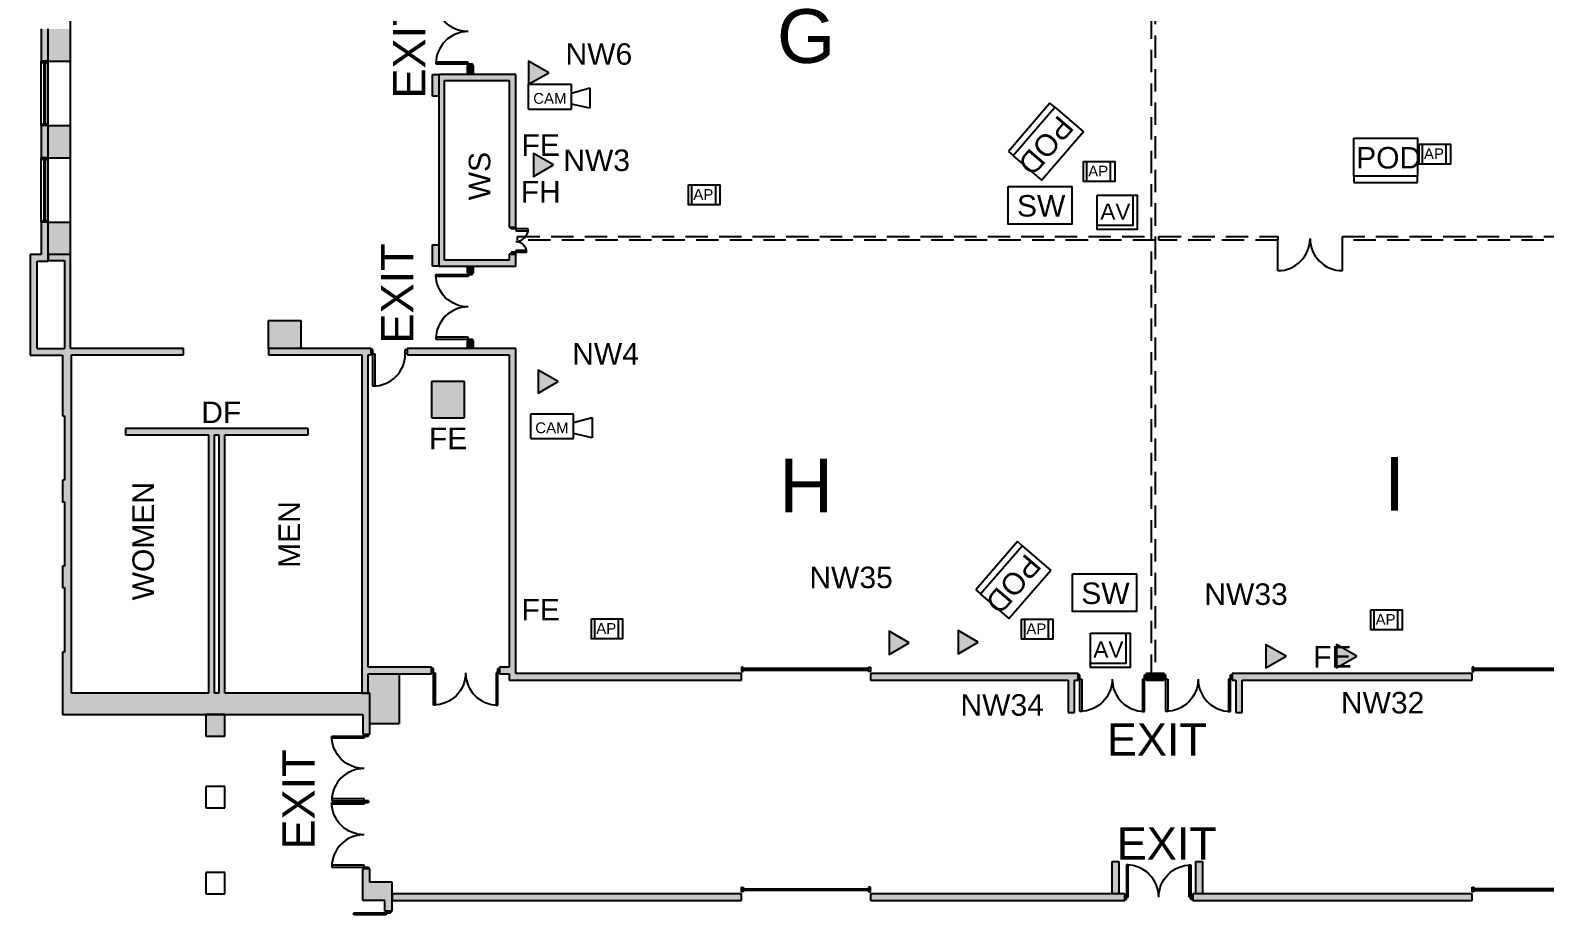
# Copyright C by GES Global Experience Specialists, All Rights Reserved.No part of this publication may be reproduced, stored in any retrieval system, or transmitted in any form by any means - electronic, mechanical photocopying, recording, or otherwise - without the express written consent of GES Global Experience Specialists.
# Model space of a CAD drawing. Header units: inches. Extents: x 619 to 4432, y -2787 to -96.
# Drawn here: x 619 to 2310, y -2763 to -1775 of the extents above; entities that cross this region are included whole.
import ezdxf
from ezdxf.enums import TextEntityAlignment as Align

# ---------------------------------------------------------------- set-up
doc = ezdxf.new("R2010")
doc.units = ezdxf.units.IN
doc.header["$LTSCALE"] = 100
doc.header["$MEASUREMENT"] = 0
doc.linetypes.add('HIDDEN', pattern=[0.375, 0.25, -0.125])
for name, color, linetype in [('ap_location', 50, 'CONTINUOUS'), ('av_hardware', 62, 'CONTINUOUS'), ('bldg_airwall', 52, 'HIDDEN'), ('bldg_airwall_text', 56, 'CONTINUOUS'), ('bldg_doors', 9, 'CONTINUOUS'), ('bldg_doors_service', 7, 'CONTINUOUS'), ('bldg_fire', 1, 'CONTINUOUS'), ('bldg_glass', 9, 'CONTINUOUS'), ('bldg_text90', 94, 'CONTINUOUS'), ('bldg_wallint', 9, 'CONTINUOUS'), ('bldg_wallintsol', 9, 'CONTINUOUS'), ('data_jack', 110, 'CONTINUOUS'), ('switch_location', 40, 'CONTINUOUS')]:
    doc.layers.add(name, color=color, linetype=linetype)
doc.styles.add('bldgtx30', font='arial.ttf', dxfattribs={"height": 30})
doc.styles.add('bldgtx36', font='arial.ttf', dxfattribs={"height": 36})
doc.styles.add('bldgtx48', font='arial.ttf', dxfattribs={"height": 48})
doc.styles.add('showtx24', font='arial.ttf', dxfattribs={"height": 24})

msp = doc.modelspace()

# ---------------------------------------------------------------- hatches: boundary and pattern name
at = {"layer": 'bldg_wallint'}
for points in [[(836.6, -2539.5), (815.6, -2539.5), (815.6, -2563.5), (836.6, -2563.5)], [(1023.5, -2726.5), (998.7, -2726.5), (998.7, -2711.7), (990.6, -2711.7), (990.6, -2747), (1015.3, -2747), (1015.3, -2759), (1023.5, -2759)]]:
    msp.add_hatch(color=256, dxfattribs=at).paths.add_polyline_path(points)
at = {"layer": 'bldg_wallintsol'}
h = msp.add_hatch(color=256, dxfattribs=at)
h.paths.add_polyline_path([(664.5, -1665.7), (639.6, -1665.7), (639.6, -1701.7), (664.5, -1701.7)])
h.paths.add_polyline_path([(664.5, -1773.7), (639.6, -1773.7), (639.6, -1809.7), (664.5, -1809.7)])
h.paths.add_polyline_path([(664.5, -1881.7), (639.6, -1881.7), (639.6, -1917.7), (664.5, -1917.7)])
h.paths.add_polyline_path([(664.5, -1989.7), (639.6, -1989.7), (639.6, -2025.7), (664.5, -2025.7)])
for points in [[(639.6, -1773.7), (631.5, -1773.7), (631.5, -1809.7), (639.6, -1809.7)], [(1075.5, -1824.7), (1068.5, -1824.7), (1068.5, -1848.7), (1075.5, -1848.7)], [(1161.5, -1824.7), (1075.5, -1824.7), (1075.5, -2038.7), (1161.5, -2038.7), (1161.5, -2025.1), (1154.2, -2025.1), (1154.2, -2032.1), (1082.1, -2032.1), (1082.1, -1831.4), (1154.2, -1831.4), (1154.2, -1995.1), (1161.5, -1995.1)], [(1114.5, -1814.7), (1107.2, -1814.7), (1107.2, -1824.7), (1114.5, -1824.7)], [(639.6, -1881.7), (631.5, -1881.7), (631.5, -1917.7), (639.6, -1917.7)], [(1075.5, -2014.7), (1068.5, -2014.7), (1068.5, -2038.7), (1075.5, -2038.7)], [(1114.5, -2038.7), (1107.2, -2038.7), (1107.2, -2046.1), (1114.5, -2046.1)], [(885.5, -2099.5), (885.5, -2130.5), (921.5, -2130.5), (921.5, -2099.5)], [(1000.1, -2130.5), (996.8, -2130.5), (885.5, -2130.5), (885.5, -2137.8), (989.6, -2137.8), (989.6, -2486.7), (989.6, -2515.6), (996.8, -2515.6), (996.8, -2494), (1067.5, -2494), (1067.5, -2486.7), (996.8, -2486.7), (996.8, -2137.8), (1000.1, -2137.8)], [(1161.5, -2130.5), (1040.1, -2130.5), (1040.1, -2137.8), (1154.2, -2137.8), (1154.2, -2215.9), (1154.2, -2486.7), (1143.5, -2486.7), (1143.5, -2494), (1154.2, -2494), (1154.2, -2501), (1413.5, -2501), (1413.5, -2493.7), (1161.5, -2493.7), (1161.5, -2486.7), (1161.5, -2223.1)], [(1114.5, -2122.1), (1107.2, -2122.1), (1107.2, -2130.5), (1114.5, -2130.5)], [(1104, -2167), (1068, -2167), (1068, -2208), (1104, -2208)], [(1031.4, -2494), (996.8, -2494), (996.8, -2515.6), (998.7, -2515.6), (998.7, -2549.3), (1031.4, -2549.3)], [(1789.5, -2493.7), (1781.8, -2493.7), (1557.5, -2493.7), (1557.5, -2501), (1778.2, -2501), (1778.2, -2537), (1785.5, -2537), (1785.5, -2501), (1789.5, -2501)], [(1885.5, -2493.7), (1865.5, -2493.7), (1865.5, -2501), (1885.5, -2501)], [(2229.5, -2493.7), (1969.1, -2493.7), (1961.5, -2493.7), (1961.5, -2501), (1965.5, -2501), (1965.5, -2537), (1972.7, -2537), (1972.7, -2501), (2229.5, -2501)], [(1834.8, -2703.7), (1827.6, -2703.7), (1827.6, -2739.7), (1834.8, -2739.7)], [(1928.3, -2703.7), (1921, -2703.7), (1921, -2739.7), (1928.3, -2739.7)], [(1413.5, -2739.7), (1023.5, -2739.7), (1023.5, -2747), (1413.5, -2747)], [(1841.5, -2739.7), (1557.5, -2739.7), (1557.5, -2747), (1841.5, -2747)], [(2229.5, -2739.7), (1917.5, -2739.7), (1917.5, -2747), (2229.5, -2747)]]:
    msp.add_hatch(color=256, dxfattribs=at).paths.add_polyline_path(points)
h = msp.add_hatch(color=256, dxfattribs=at)
h.paths.add_polyline_path([(998.7, -2515.6), (836.6, -2515.6), (836.6, -2227), (929.6, -2227), (929.6, -2219.8), (836.6, -2219.8), (818.6, -2219.8), (725.6, -2219.8), (725.6, -2227), (818.6, -2227), (818.6, -2515.6), (665.6, -2515.6), (665.6, -2137.8), (790.5, -2137.8), (790.5, -2130.5), (664.5, -2130.5), (664.5, -2025.7), (639.6, -2025.7), (639.6, -2032.4), (657.8, -2032.4), (657.8, -2130.5), (627, -2130.5), (627, -2033.2), (639.6, -2033.2), (639.6, -1989.7), (631.5, -1989.7), (631.5, -2025.7), (619.5, -2025.7), (619.5, -2138), (655.5, -2138), (655.5, -2205.7), (657.5, -2205.7), (657.5, -2277.7), (655.5, -2277.7), (655.5, -2301.7), (657.5, -2301.7), (657.5, -2373.7), (655.5, -2373.7), (655.5, -2397.7), (657.5, -2397.7), (657.5, -2469.7), (655.5, -2469.7), (655.5, -2539.5), (990.6, -2539.5), (990.6, -2561.7), (998.7, -2561.7)])
h.paths.add_polyline_path([(830, -2515.6), (825.2, -2515.6), (825.2, -2227), (830, -2227)], flags=17)
at = {"layer": 'data_jack'}
h = msp.add_hatch(color=256, dxfattribs=at)
h.dxf.hatch_style = 1
h.paths.add_polyline_path([(1198.3, -1822.7), (1175.9, -1809.7), (1175.9, -1835.6)])
h = msp.add_hatch(color=256, dxfattribs=at)
h.dxf.hatch_style = 1
h.paths.add_polyline_path([(1203.8, -1925.6), (1181.4, -1912.7), (1181.4, -1938.5)])
h = msp.add_hatch(color=256, dxfattribs=at)
h.dxf.hatch_style = 1
h.paths.add_polyline_path([(1208.8, -2167.6), (1186.4, -2154.7), (1186.4, -2180.5)])
h = msp.add_hatch(color=256, dxfattribs=at)
h.dxf.hatch_style = 1
h.paths.add_polyline_path([(1600.8, -2459.4), (1578.4, -2446.5), (1578.4, -2472.3)])
h = msp.add_hatch(color=256, dxfattribs=at)
h.dxf.hatch_style = 1
h.paths.add_polyline_path([(1677.9, -2458.5), (1655.5, -2445.6), (1655.5, -2471.5)])
h = msp.add_hatch(color=256, dxfattribs=at)
h.dxf.hatch_style = 1
h.paths.add_polyline_path([(1999.2, -2461.5), (1999.2, -2487.4), (2021.6, -2474.4)])
h = msp.add_hatch(color=256, dxfattribs=at)
h.dxf.hatch_style = 1
h.paths.add_polyline_path([(2078.1, -2461.3), (2078.1, -2487.2), (2100.5, -2474.2)])

# ---------------------------------------------------------------- linework, layer by layer
at = {"layer": 'ap_location'}
for p, q in [((2173.7, -1902.3), (2173.7, -1924.7)), ((2200.2, -1902.3), (2200.2, -1924.7)), ((1798.8, -1921.7), (1798.8, -1944)), ((1825.3, -1921.7), (1825.3, -1944)), ((1357.9, -1947.8), (1357.9, -1970.1)), ((1384.4, -1947.8), (1384.4, -1970.1)), ((1249.5, -2432.4), (1249.5, -2454.8)), ((1276, -2432.4), (1276, -2454.8)), ((1729.7, -2432.9), (1729.7, -2455.2)), ((1756.2, -2432.9), (1756.2, -2455.2)), ((2119.7, -2422.4), (2119.7, -2444.7)), ((2146.2, -2422.4), (2146.2, -2444.7))]:
    msp.add_line(p, q, dxfattribs=at)
for points in [[(2170.4, -1902.3), (2205.2, -1902.3), (2205.2, -1924.7), (2170.4, -1924.7)], [(1795.5, -1921.7), (1830.3, -1921.7), (1830.3, -1944), (1795.5, -1944)], [(1354.6, -1947.8), (1389.4, -1947.8), (1389.4, -1970.1), (1354.6, -1970.1)], [(1246.2, -2432.4), (1280.9, -2432.4), (1280.9, -2454.8), (1246.2, -2454.8)], [(1726.4, -2432.9), (1761.2, -2432.9), (1761.2, -2455.2), (1726.4, -2455.2)], [(2116.4, -2422.4), (2151.2, -2422.4), (2151.2, -2444.7), (2116.4, -2444.7)]]:
    msp.add_lwpolyline(points, close=True, dxfattribs=at)
at = {"layer": 'av_hardware'}
for p, q in [((1175.9, -1835.6), (1223.7, -1835.6)), ((1223.7, -1863.3), (1223.7, -1835.6)), ((1223.7, -1845.3), (1244.4, -1839.6)), ((1244.4, -1839.6), (1244.4, -1862.4)), ((1244.4, -1862.4), (1223.7, -1857.7)), ((1758, -1856.5), (1711.6, -1910.5)), ((1763.4, -1861.2), (1758, -1856.5)), ((1175.9, -1863.3), (1223.7, -1863.3)), ((1711.6, -1910.5), (1717, -1915.1)), ((2097.2, -1938.1), (2097.2, -1945.2)), ((2168.4, -1945.2), (2168.4, -1938.1)), ((2097.2, -1945.2), (2168.4, -1945.2)), ((1178.2, -2203.5), (1226, -2203.5)), ((1226, -2231.3), (1226, -2203.5)), ((1226, -2213.2), (1246.8, -2207.6)), ((1246.8, -2207.6), (1246.8, -2230.4)), ((1178.2, -2231.3), (1226, -2231.3)), ((1246.8, -2230.4), (1226, -2225.6)), ((1721.6, -2346.2), (1675.2, -2400.1)), ((1727, -2350.9), (1721.6, -2346.2)), ((1675.2, -2400.1), (1680.6, -2404.8))]:
    msp.add_line(p, q, dxfattribs=at)
for points in [[(1175.9, -1863.3), (1175.9, -1835.6)], [(1178.2, -2231.3), (1178.2, -2203.5)]]:
    msp.add_lwpolyline(points, dxfattribs=at)
for points in [[(1795.3, -1888.7), (1749, -1942.6), (1717, -1915.1), (1763.4, -1861.2)], [(2097.2, -1895.9), (2168.4, -1895.9), (2168.4, -1938.1), (2097.2, -1938.1)], [(1810.9, -1959.5), (1855.4, -1959.5), (1855.4, -1997.8), (1810.9, -1997.8)], [(1810.9, -1959.5), (1850.4, -1959.5), (1850.4, -1993.1), (1810.9, -1993.1)], [(1758.9, -2378.4), (1712.6, -2432.3), (1680.6, -2404.8), (1727, -2350.9)], [(1803.2, -2448.7), (1847.6, -2448.7), (1847.6, -2487), (1803.2, -2487)], [(1803.2, -2448.7), (1842.6, -2448.7), (1842.6, -2482.3), (1803.2, -2482.3)]]:
    msp.add_lwpolyline(points, close=True, dxfattribs=at)
at = {"layer": 'bldg_airwall', "linetype": 'Continuous'}
for p, q in [((2012.5, -2043.7), (2012.5, -2007.7)), ((2084.5, -2043.7), (2084.5, -2007.7))]:
    msp.add_line(p, q, dxfattribs=at)
at = {"layer": 'bldg_airwall'}
for points in [[(1871.5, -1631), (1875.5, -1631), (1875.5, -2497.2), (1871.5, -2497.2)], [(1163.5, -2005.7), (1875.5, -2005.7), (1875.5, -2009.7), (1163.5, -2009.7)], [(1879.5, -2005.7), (2012.5, -2005.7), (2012.5, -2009.7), (1879.5, -2009.7)], [(2084.5, -2005.7), (2384.5, -2005.7), (2384.5, -2009.7), (2084.5, -2009.7)]]:
    msp.add_lwpolyline(points, close=True, dxfattribs=at)
at = {"layer": 'bldg_airwall', "linetype": 'Continuous'}
for centre, start, end in [((2012.5, -2007.7), 270, 0), ((2084.5, -2007.7), 180, 270)]:
    msp.add_arc(centre, 36, start, end, dxfattribs=at)
at = {"layer": 'bldg_doors'}
for p, q in [((1108.3, -1810.7), (1072.3, -1810.7)), ((1072.3, -1810.7), (1072.3, -1812.7)), ((1072.3, -1812.7), (1108.3, -1812.7)), ((1108.3, -1812.7), (1108.3, -1810.7)), ((1108.3, -1814.7), (1108.3, -1812.7)), ((1108.3, -1812.7), (1113.3, -1812.7)), ((1113.3, -1814.7), (1108.3, -1814.7)), ((1113.3, -1812.7), (1113.3, -1814.7)), ((1156.5, -1997.1), (1156.5, -1995.1)), ((1156.5, -1995.1), (1161.5, -1995.1)), ((1161.5, -1995.1), (1161.5, -1997.1)), ((1161.5, -1997.1), (1156.5, -1997.1)), ((1161.5, -1997.1), (1161.5, -1999.1)), ((1175.5, -1997.1), (1161.5, -1997.1)), ((1161.5, -1999.1), (1175.5, -1999.1)), ((1175.5, -1999.1), (1175.5, -1997.1)), ((1156.5, -2023.1), (1156.5, -2025.1)), ((1161.5, -2023.1), (1156.5, -2023.1)), ((1156.5, -2025.1), (1161.5, -2025.1)), ((1173.5, -2021.1), (1161.5, -2021.1)), ((1161.5, -2021.1), (1161.5, -2023.1)), ((1161.5, -2025.1), (1161.5, -2023.1)), ((1161.5, -2023.1), (1173.5, -2023.1)), ((1173.5, -2023.1), (1173.5, -2021.1)), ((1072.3, -2050.1), (1072.3, -2048.1)), ((1072.3, -2048.1), (1108.3, -2048.1)), ((1108.3, -2050.1), (1072.3, -2050.1)), ((1113.3, -2046.1), (1108.3, -2046.1)), ((1108.3, -2046.1), (1108.3, -2048.1)), ((1108.3, -2048.1), (1113.3, -2048.1)), ((1108.3, -2048.1), (1108.3, -2050.1)), ((1113.3, -2048.1), (1113.3, -2046.1)), ((1108.3, -2118.1), (1072.3, -2118.1)), ((1072.3, -2118.1), (1072.3, -2120.1)), ((1072.3, -2120.1), (1108.3, -2120.1)), ((1108.3, -2120.1), (1108.3, -2118.1)), ((1108.3, -2122.1), (1108.3, -2120.1)), ((1108.3, -2120.1), (1113.3, -2120.1)), ((1113.3, -2122.1), (1108.3, -2122.1)), ((1113.3, -2120.1), (1113.3, -2122.1)), ((1002.1, -2131.6), (1000.1, -2131.6)), ((1000.1, -2131.6), (1000.1, -2136.6)), ((1000.1, -2136.6), (1002.1, -2136.6)), ((1002.1, -2136.6), (1002.1, -2131.6)), ((1002.1, -2136.6), (1004.1, -2136.6)), ((1002.1, -2172.6), (1002.1, -2136.6)), ((1004.1, -2136.6), (1004.1, -2172.6)), ((1038.1, -2131.6), (1040.1, -2131.6)), ((1038.1, -2136.6), (1038.1, -2131.6)), ((1040.1, -2136.6), (1038.1, -2136.6)), ((1040.1, -2131.6), (1040.1, -2136.6)), ((1004.1, -2172.6), (1002.1, -2172.6)), ((1069.5, -2487.9), (1067.5, -2487.9)), ((1067.5, -2487.9), (1067.5, -2492.9)), ((1067.5, -2492.9), (1069.5, -2492.9)), ((1069.5, -2492.9), (1069.5, -2487.9)), ((1069.5, -2492.9), (1071.5, -2492.9)), ((1069.5, -2528.9), (1069.5, -2492.9)), ((1071.5, -2492.9), (1071.5, -2528.9)), ((1141.5, -2492.9), (1139.5, -2492.9)), ((1139.5, -2492.9), (1139.5, -2528.9)), ((1141.5, -2487.9), (1143.5, -2487.9)), ((1141.5, -2492.9), (1141.5, -2487.9)), ((1141.5, -2528.9), (1141.5, -2492.9)), ((1143.5, -2492.9), (1141.5, -2492.9)), ((1143.5, -2487.9), (1143.5, -2492.9)), ((1791.5, -2494.9), (1789.5, -2494.9)), ((1789.5, -2494.9), (1789.5, -2499.9)), ((1789.5, -2499.9), (1791.5, -2499.9)), ((1791.5, -2499.9), (1791.5, -2494.9)), ((1791.5, -2499.9), (1793.5, -2499.9)), ((1791.5, -2535.9), (1791.5, -2499.9)), ((1793.5, -2499.9), (1793.5, -2535.9)), ((1863.5, -2499.9), (1861.5, -2499.9)), ((1861.5, -2499.9), (1861.5, -2535.9)), ((1863.5, -2494.9), (1865.5, -2494.9)), ((1863.5, -2499.9), (1863.5, -2494.9)), ((1863.5, -2535.9), (1863.5, -2499.9)), ((1865.5, -2499.9), (1863.5, -2499.9)), ((1865.5, -2494.9), (1865.5, -2499.9)), ((1887.5, -2494.9), (1885.5, -2494.9)), ((1885.5, -2494.9), (1885.5, -2499.9)), ((1885.5, -2499.9), (1887.5, -2499.9)), ((1887.5, -2499.9), (1887.5, -2494.9)), ((1887.5, -2499.9), (1889.5, -2499.9)), ((1887.5, -2535.9), (1887.5, -2499.9)), ((1889.5, -2499.9), (1889.5, -2535.9)), ((1959.5, -2499.9), (1957.5, -2499.9)), ((1957.5, -2499.9), (1957.5, -2535.9)), ((1959.5, -2494.9), (1961.5, -2494.9)), ((1959.5, -2499.9), (1959.5, -2494.9)), ((1959.5, -2535.9), (1959.5, -2499.9)), ((1961.5, -2499.9), (1959.5, -2499.9)), ((1961.5, -2494.9), (1961.5, -2499.9)), ((1071.5, -2528.9), (1069.5, -2528.9)), ((1139.5, -2528.9), (1141.5, -2528.9)), ((1793.5, -2535.9), (1791.5, -2535.9)), ((1861.5, -2535.9), (1863.5, -2535.9)), ((1889.5, -2535.9), (1887.5, -2535.9)), ((1957.5, -2535.9), (1959.5, -2535.9)), ((956.1, -2565.7), (956.1, -2563.7)), ((956.1, -2563.7), (992.1, -2563.7)), ((992.1, -2565.7), (956.1, -2565.7)), ((997.1, -2561.7), (992.1, -2561.7)), ((992.1, -2561.7), (992.1, -2563.7)), ((997.1, -2561.7), (992.1, -2561.7)), ((992.1, -2561.7), (992.1, -2563.7)), ((992.1, -2563.7), (997.1, -2563.7)), ((992.1, -2563.7), (992.1, -2565.7)), ((992.1, -2563.7), (997.1, -2563.7)), ((997.1, -2563.7), (997.1, -2561.7)), ((997.1, -2563.7), (997.1, -2561.7)), ((992.1, -2633.7), (956.1, -2633.7)), ((956.1, -2633.7), (956.1, -2635.7)), ((956.1, -2635.7), (992.1, -2635.7)), ((956.1, -2639.7), (956.1, -2637.7)), ((956.1, -2637.7), (992.1, -2637.7)), ((992.1, -2635.7), (992.1, -2633.7)), ((992.1, -2637.7), (992.1, -2635.7)), ((992.1, -2635.7), (997.1, -2635.7)), ((997.1, -2635.7), (992.1, -2635.7)), ((992.1, -2635.7), (992.1, -2637.7)), ((997.1, -2637.7), (992.1, -2637.7)), ((992.1, -2637.7), (992.1, -2639.7)), ((992.1, -2637.7), (997.1, -2637.7)), ((997.1, -2635.7), (997.1, -2637.7)), ((997.1, -2637.7), (997.1, -2635.7)), ((992.1, -2639.7), (956.1, -2639.7)), ((992.1, -2707.7), (956.1, -2707.7)), ((956.1, -2707.7), (956.1, -2709.7)), ((956.1, -2709.7), (992.1, -2709.7)), ((992.1, -2709.7), (992.1, -2707.7)), ((992.1, -2711.7), (992.1, -2709.7)), ((992.1, -2711.7), (992.1, -2709.7)), ((992.1, -2709.7), (997.1, -2709.7)), ((997.1, -2711.7), (992.1, -2711.7)), ((997.1, -2711.7), (992.1, -2711.7)), ((997.1, -2709.7), (997.1, -2711.7)), ((997.1, -2709.7), (997.1, -2711.7)), ((1845.5, -2707.4), (1843.5, -2707.4)), ((1843.5, -2707.4), (1843.5, -2743.4)), ((1845.5, -2743.4), (1845.5, -2707.4)), ((1913.5, -2743.4), (1913.5, -2707.4)), ((1913.5, -2707.4), (1915.5, -2707.4)), ((1915.5, -2707.4), (1915.5, -2743.4)), ((1843.5, -2740.9), (1841.5, -2740.9)), ((1841.5, -2740.9), (1841.5, -2745.9)), ((1841.5, -2745.9), (1843.5, -2745.9)), ((1843.5, -2745.9), (1843.5, -2740.9)), ((1843.5, -2743.4), (1845.5, -2743.4)), ((1915.5, -2743.4), (1913.5, -2743.4)), ((1915.5, -2740.9), (1917.5, -2740.9)), ((1915.5, -2745.9), (1915.5, -2740.9)), ((1917.5, -2745.9), (1915.5, -2745.9)), ((1917.5, -2740.9), (1917.5, -2745.9)), ((980.9, -2763), (980.9, -2761)), ((980.9, -2761), (1016.9, -2761)), ((1016.9, -2763), (980.9, -2763)), ((1021.9, -2759), (1016.9, -2759)), ((1016.9, -2759), (1016.9, -2761)), ((1016.9, -2761), (1021.9, -2761)), ((1016.9, -2761), (1016.9, -2763)), ((1021.9, -2761), (1021.9, -2759))]:
    msp.add_line(p, q, dxfattribs=at)
at = {"layer": 'bldg_doors', "extrusion": (0, 0, -1)}
for centre, radius, start, end in [((-1108.3, -1740.7), 36, 270, 0), ((-1161.5, -2023.1), 12, 90, 180), ((-1108.3, -2048.1), 36, 270, 0), ((-1069.5, -2492.9), 36, 180, 270), ((-1791.5, -2499.9), 36, 180, 270), ((-1887.5, -2499.9), 36, 180, 270), ((-992.1, -2563.7), 36, 270, 0), ((-992.1, -2637.7), 36, 270, 0), ((-1915.5, -2743.4), 36, 0, 90)]:
    msp.add_arc(centre, radius, start, end, dxfattribs=at)
at = {"layer": 'bldg_doors'}
for centre, radius, start, end in [((1108.3, -1812.7), 36, 90, 180), ((1161.5, -1997.1), 14, 270, 0), ((1108.3, -2120.1), 36, 90, 180), ((1002.1, -2136.6), 36, 270, 0), ((1141.5, -2492.9), 36, 180, 270), ((1863.5, -2499.9), 36, 180, 270), ((1959.5, -2499.9), 36, 180, 270), ((992.1, -2635.7), 36, 90, 180), ((992.1, -2709.7), 36, 90, 180), ((1843.5, -2743.4), 36, 0, 90)]:
    msp.add_arc(centre, radius, start, end, dxfattribs=at)
at = {"layer": 'bldg_doors_service'}
for p, q in [((1415.5, -2486.4), (1413.5, -2486.4)), ((1413.5, -2486.4), (1413.5, -2491.4)), ((1413.5, -2491.4), (1415.5, -2491.4)), ((1415.5, -2491.4), (1415.5, -2486.4)), ((1555.5, -2487.9), (1415.5, -2487.9)), ((1415.5, -2487.9), (1415.5, -2489.9)), ((1415.5, -2489.9), (1555.5, -2489.9)), ((1555.5, -2486.4), (1557.5, -2486.4)), ((1555.5, -2491.4), (1555.5, -2486.4)), ((1555.5, -2489.9), (1555.5, -2487.9)), ((1557.5, -2491.4), (1555.5, -2491.4)), ((1557.5, -2486.4), (1557.5, -2491.4)), ((2231.5, -2486.4), (2229.5, -2486.4)), ((2229.5, -2486.4), (2229.5, -2491.4)), ((2229.5, -2491.4), (2231.5, -2491.4)), ((2231.5, -2491.4), (2231.5, -2486.4)), ((2371.5, -2487.9), (2231.5, -2487.9)), ((2231.5, -2487.9), (2231.5, -2489.9)), ((2231.5, -2489.9), (2371.5, -2489.9)), ((1413.5, -2737.4), (1413.5, -2732.4)), ((1413.5, -2732.4), (1415.5, -2732.4)), ((1415.5, -2737.4), (1413.5, -2737.4)), ((1415.5, -2732.4), (1415.5, -2737.4)), ((1415.5, -2735.9), (1415.5, -2733.9)), ((1415.5, -2733.9), (1555.5, -2733.9)), ((1555.5, -2735.9), (1415.5, -2735.9)), ((1557.5, -2732.4), (1555.5, -2732.4)), ((1555.5, -2732.4), (1555.5, -2737.4)), ((1555.5, -2733.9), (1555.5, -2735.9)), ((1555.5, -2737.4), (1557.5, -2737.4)), ((1557.5, -2737.4), (1557.5, -2732.4)), ((2229.5, -2737.4), (2229.5, -2732.4)), ((2229.5, -2732.4), (2231.5, -2732.4)), ((2231.5, -2737.4), (2229.5, -2737.4)), ((2231.5, -2732.4), (2231.5, -2737.4)), ((2231.5, -2733.9), (2231.5, -2735.9)), ((2371.5, -2733.9), (2231.5, -2733.9)), ((2231.5, -2735.9), (2371.5, -2735.9))]:
    msp.add_line(p, q, dxfattribs=at)
at = {"layer": 'bldg_glass'}
for p, q in [((631.5, -1881.7), (631.5, -1809.7)), ((637.9, -1809.7), (633.2, -1809.7)), ((633.2, -1809.7), (633.2, -1811.7)), ((633.2, -1811.7), (637.9, -1811.7)), ((636.5, -1811.7), (634.5, -1811.7)), ((634.5, -1811.7), (634.5, -1879.8)), ((634.5, -1813.7), (636.5, -1813.7)), ((635.5, -1877.8), (635.5, -1813.7)), ((636.5, -1879.8), (636.5, -1811.7)), ((637.9, -1811.7), (637.9, -1809.7)), ((639.6, -1881.7), (639.6, -1809.7)), ((633.2, -1881.7), (633.2, -1879.8)), ((633.2, -1879.8), (637.9, -1879.8)), ((637.9, -1881.7), (633.2, -1881.7)), ((634.5, -1877.8), (636.5, -1877.8)), ((634.5, -1879.8), (636.5, -1879.8)), ((637.9, -1879.8), (637.9, -1881.7)), ((631.5, -1989.7), (631.5, -1917.7)), ((637.9, -1917.7), (633.2, -1917.7)), ((633.2, -1917.7), (633.2, -1919.7)), ((633.2, -1919.7), (637.9, -1919.7)), ((636.5, -1919.7), (634.5, -1919.7)), ((634.5, -1919.7), (634.5, -1987.8)), ((634.5, -1921.7), (636.5, -1921.7)), ((635.5, -1985.8), (635.5, -1921.7)), ((636.5, -1987.8), (636.5, -1919.7)), ((637.9, -1919.7), (637.9, -1917.7)), ((639.6, -1989.7), (639.6, -1917.7)), ((633.2, -1989.7), (633.2, -1987.8)), ((633.2, -1987.8), (637.9, -1987.8)), ((637.9, -1989.7), (633.2, -1989.7)), ((634.5, -1985.8), (636.5, -1985.8)), ((634.5, -1987.8), (636.5, -1987.8)), ((637.9, -1987.8), (637.9, -1989.7))]:
    msp.add_line(p, q, dxfattribs=at)
at = {"layer": 'bldg_wallint'}
for p, q in [((664.5, -2025.7), (664.5, -1557.7)), ((631.5, -1773.7), (631.5, -1809.7)), ((639.6, -1809.7), (639.6, -1773.7)), ((631.5, -1809.7), (639.6, -1809.7)), ((639.6, -1809.7), (664.5, -1809.7)), ((1068.5, -1848.7), (1068.5, -1824.7)), ((1068.5, -1824.7), (1075.5, -1824.7)), ((1161.5, -1824.7), (1075.5, -1824.7)), ((1075.5, -1824.7), (1075.5, -2038.7)), ((1107.2, -1814.7), (1107.2, -1824.7)), ((1114.5, -1814.7), (1107.2, -1814.7)), ((1114.5, -1824.7), (1114.5, -1814.7)), ((1161.5, -1995.1), (1161.5, -1824.7)), ((1082.1, -1831.4), (1154.2, -1831.4)), ((1082.1, -2032.1), (1082.1, -1831.4)), ((1154.2, -1831.4), (1154.2, -1995.1)), ((1075.5, -1848.7), (1068.5, -1848.7)), ((631.5, -1881.7), (631.5, -1917.7)), ((639.6, -1881.7), (631.5, -1881.7)), ((639.6, -1917.7), (639.6, -1881.7)), ((639.6, -1881.7), (664.5, -1881.7)), ((631.5, -1917.7), (639.6, -1917.7)), ((639.6, -1917.7), (664.5, -1917.7)), ((631.5, -1989.7), (631.5, -2025.7)), ((639.6, -1989.7), (631.5, -1989.7)), ((639.6, -2033.2), (639.6, -1989.7)), ((639.6, -1989.7), (664.5, -1989.7)), ((1154.2, -1995.1), (1161.5, -1995.1)), ((619.5, -2025.7), (619.5, -2138)), ((631.5, -2025.7), (619.5, -2025.7)), ((664.5, -2025.7), (639.6, -2025.7)), ((639.6, -2025.7), (639.6, -2032.4)), ((664.5, -2130.5), (664.5, -2025.7)), ((1068.5, -2038.7), (1068.5, -2014.7)), ((1068.5, -2014.7), (1075.5, -2014.7)), ((1154.2, -2025.1), (1154.2, -2032.1)), ((1161.5, -2025.1), (1154.2, -2025.1)), ((1161.5, -2038.7), (1161.5, -2025.1)), ((627, -2130.5), (627, -2033.2)), ((627, -2033.2), (639.6, -2033.2)), ((639.6, -2032.4), (657.8, -2032.4)), ((657.8, -2032.4), (657.8, -2130.5)), ((1075.5, -2038.7), (1068.5, -2038.7)), ((1075.5, -2038.7), (1161.5, -2038.7)), ((1154.2, -2032.1), (1082.1, -2032.1)), ((1107.2, -2038.7), (1107.2, -2046.1)), ((1114.5, -2046.1), (1114.5, -2038.7)), ((1107.2, -2046.1), (1114.5, -2046.1)), ((885.5, -2130.5), (885.5, -2099.5)), ((885.5, -2099.5), (921.5, -2099.5)), ((921.5, -2099.5), (921.5, -2130.5)), ((627, -2130.5), (657.8, -2130.5)), ((790.5, -2130.5), (664.5, -2130.5)), ((790.5, -2137.8), (790.5, -2130.5)), ((996.8, -2130.5), (885.5, -2130.5)), ((885.5, -2130.5), (885.5, -2137.8)), ((1000.1, -2130.5), (996.8, -2130.5)), ((1000.1, -2137.8), (1000.1, -2130.5)), ((1000.1, -2130.5), (1000.1, -2137.8)), ((1161.5, -2130.5), (1040.1, -2130.5)), ((1040.1, -2130.5), (1040.1, -2137.8)), ((1107.2, -2122.1), (1107.2, -2130.5)), ((1114.5, -2122.1), (1107.2, -2122.1)), ((1114.5, -2130.5), (1114.5, -2122.1)), ((1161.5, -2223.1), (1161.5, -2130.5)), ((619.5, -2138), (655.5, -2138)), ((655.5, -2138), (655.5, -2205.7)), ((665.6, -2515.6), (665.6, -2137.8)), ((665.6, -2137.8), (790.5, -2137.8)), ((885.5, -2137.8), (989.6, -2137.8)), ((989.6, -2137.8), (989.6, -2486.7)), ((996.8, -2486.7), (996.8, -2137.8)), ((996.8, -2137.8), (1000.1, -2137.8)), ((1040.1, -2137.8), (1154.2, -2137.8)), ((1154.2, -2137.8), (1154.2, -2486.7)), ((1154.2, -2137.8), (1154.2, -2215.9)), ((1068, -2208), (1068, -2167)), ((1068, -2167), (1104, -2167)), ((1104, -2167), (1104, -2208)), ((655.5, -2205.7), (657.5, -2205.7)), ((657.5, -2205.7), (657.5, -2277.7)), ((1068, -2208), (1104, -2208)), ((818.6, -2219.8), (725.6, -2219.8)), ((725.6, -2219.8), (725.6, -2227)), ((725.6, -2227), (818.6, -2227)), ((836.6, -2219.8), (818.6, -2219.8)), ((818.6, -2227), (818.6, -2515.6)), ((825.2, -2515.6), (825.2, -2227)), ((825.2, -2227), (830, -2227)), ((830, -2227), (830, -2515.6)), ((929.6, -2219.8), (836.6, -2219.8)), ((836.6, -2515.6), (836.6, -2227)), ((836.6, -2227), (929.6, -2227)), ((929.6, -2227), (929.6, -2219.8)), ((1161.5, -2486.7), (1161.5, -2223.1)), ((655.5, -2277.7), (655.5, -2301.7)), ((657.5, -2277.7), (655.5, -2277.7)), ((655.5, -2301.7), (657.5, -2301.7)), ((657.5, -2301.7), (657.5, -2373.7)), ((655.5, -2373.7), (655.5, -2397.7)), ((657.5, -2373.7), (655.5, -2373.7)), ((655.5, -2397.7), (657.5, -2397.7)), ((657.5, -2397.7), (657.5, -2469.7)), ((655.5, -2469.7), (655.5, -2539.5)), ((657.5, -2469.7), (655.5, -2469.7)), ((989.6, -2486.7), (989.6, -2515.6)), ((1067.5, -2486.7), (996.8, -2486.7)), ((996.8, -2515.6), (996.8, -2494)), ((996.8, -2494), (1067.5, -2494)), ((1031.4, -2494), (1031.4, -2549.3)), ((1067.5, -2494), (1067.5, -2486.7)), ((1154.2, -2486.7), (1143.5, -2486.7)), ((1143.5, -2486.7), (1143.5, -2494)), ((1143.5, -2494), (1154.2, -2494)), ((1154.2, -2494), (1154.2, -2501)), ((1154.2, -2501), (1413.5, -2501)), ((1161.5, -2493.7), (1161.5, -2486.7)), ((1413.5, -2493.7), (1161.5, -2493.7)), ((1413.5, -2501), (1413.5, -2493.7)), ((1781.8, -2493.7), (1557.5, -2493.7)), ((1557.5, -2493.7), (1557.5, -2501)), ((1557.5, -2501), (1778.2, -2501)), ((1778.2, -2501), (1778.2, -2537)), ((1789.5, -2493.7), (1781.8, -2493.7)), ((1785.5, -2537), (1785.5, -2501)), ((1785.5, -2501), (1789.5, -2501)), ((1789.5, -2501), (1789.5, -2493.7)), ((1885.5, -2493.7), (1865.5, -2493.7)), ((1865.5, -2493.7), (1865.5, -2501)), ((1865.5, -2501), (1885.5, -2501)), ((1885.5, -2501), (1885.5, -2493.7)), ((1969.1, -2493.7), (1961.5, -2493.7)), ((1961.5, -2493.7), (1961.5, -2501)), ((1961.5, -2501), (1965.5, -2501)), ((1965.5, -2501), (1965.5, -2537)), ((2229.5, -2493.7), (1969.1, -2493.7)), ((1972.7, -2501), (2229.5, -2501)), ((1972.7, -2537), (1972.7, -2501)), ((2229.5, -2501), (2229.5, -2493.7)), ((818.6, -2515.6), (665.6, -2515.6)), ((830, -2515.6), (825.2, -2515.6)), ((998.7, -2515.6), (836.6, -2515.6)), ((989.6, -2515.6), (996.8, -2515.6)), ((998.7, -2561.7), (998.7, -2515.6)), ((655.5, -2539.5), (990.6, -2539.5)), ((815.6, -2539.5), (815.6, -2563.5)), ((836.6, -2539.5), (815.6, -2539.5)), ((836.6, -2563.5), (836.6, -2539.5)), ((990.6, -2539.5), (990.6, -2561.7)), ((998.7, -2549.3), (1031.4, -2549.3)), ((1778.2, -2537), (1785.5, -2537)), ((1965.5, -2537), (1972.7, -2537)), ((815.6, -2563.5), (836.6, -2563.5)), ((998.7, -2561.7), (990.6, -2561.7)), ((815.6, -2619.7), (815.6, -2643.7)), ((836.6, -2619.7), (815.6, -2619.7)), ((836.6, -2643.7), (836.6, -2619.7)), ((815.6, -2643.7), (836.6, -2643.7)), ((1827.6, -2703.7), (1834.8, -2703.7)), ((1827.6, -2739.7), (1827.6, -2703.7)), ((1834.8, -2703.7), (1834.8, -2739.7)), ((1921, -2703.7), (1928.3, -2703.7)), ((1921, -2739.7), (1921, -2703.7)), ((1928.3, -2703.7), (1928.3, -2739.7)), ((815.6, -2715.7), (815.6, -2739.7)), ((836.6, -2715.7), (815.6, -2715.7)), ((836.6, -2739.7), (836.6, -2715.7)), ((998.7, -2711.7), (990.6, -2711.7)), ((990.6, -2747), (990.6, -2711.7)), ((998.3, -2711.7), (991, -2711.7)), ((998.7, -2726.5), (998.7, -2711.7)), ((1023.5, -2726.5), (998.7, -2726.5)), ((1023.5, -2759), (1023.5, -2726.5)), ((815.6, -2739.7), (836.6, -2739.7)), ((1015.3, -2747), (990.6, -2747)), ((1015.3, -2759), (1015.3, -2747)), ((1413.5, -2739.7), (1023.5, -2739.7)), ((1023.5, -2739.7), (1023.5, -2747)), ((1023.5, -2747), (1413.5, -2747)), ((1413.5, -2747), (1413.5, -2739.7)), ((1557.5, -2739.7), (1557.5, -2747)), ((1841.5, -2739.7), (1557.5, -2739.7)), ((1557.5, -2747), (1841.5, -2747)), ((1841.5, -2747), (1841.5, -2739.7)), ((2229.5, -2739.7), (1917.5, -2739.7)), ((1917.5, -2747), (1917.5, -2739.7)), ((1917.5, -2739.7), (1917.5, -2747)), ((1917.5, -2747), (2229.5, -2747)), ((2229.5, -2747), (2229.5, -2739.7)), ((1015.3, -2759), (1023.5, -2759))]:
    msp.add_line(p, q, dxfattribs=at)
at = {"layer": 'data_jack'}
for points in [[(1198.3, -1822.7), (1175.9, -1809.7), (1175.9, -1835.6)], [(1203.8, -1925.6), (1181.4, -1912.7), (1181.4, -1938.5)], [(1208.8, -2167.6), (1186.4, -2154.7), (1186.4, -2180.5)], [(1600.8, -2459.4), (1578.4, -2446.5), (1578.4, -2472.3)], [(1677.9, -2458.5), (1655.5, -2445.6), (1655.5, -2471.5)], [(2021.6, -2474.4), (1999.2, -2461.5), (1999.2, -2487.4)], [(2100.5, -2474.2), (2078.1, -2461.3), (2078.1, -2487.2)]]:
    msp.add_lwpolyline(points, close=True, dxfattribs=at)
at = {"layer": 'switch_location'}
for points in [[(1711.5, -1949.6), (1782.6, -1949.6), (1782.6, -1991.8), (1711.5, -1991.8)], [(1783.3, -2382.3), (1854.5, -2382.3), (1854.5, -2424.5), (1783.3, -2424.5)]]:
    msp.add_lwpolyline(points, close=True, dxfattribs=at)

# ---------------------------------------------------------------- texts
at = {"layer": 'ap_location', "char_height": 12, "attachment_point": 1, "style": 'bldgtx48'}
for insert in [(2175.6, -1907.1), (1800.7, -1926.5), (1359.8, -1952.6), (2121.6, -2427.2), (1251.4, -2437.3), (1731.6, -2437.7)]:
    msp.add_mtext_dynamic_manual_height_columns('AP', width=42.772, gutter_width=240, heights=[0], dxfattribs=dict(at, insert=insert))
at = {"layer": 'av_hardware', "attachment_point": 1, "style": 'bldgtx48'}
for s, insert, char_height in [('CAM', (1181, -1845.3), 12), ('POD', (2099.9, -1905.6), 24), ('CAM', (1183.3, -2213.2), 12)]:
    msp.add_mtext_dynamic_manual_height_columns(s, width=42.772, gutter_width=240, heights=[0], dxfattribs=dict(at, insert=insert, char_height=char_height))
at = {"layer": 'av_hardware', "char_height": 24, "attachment_point": 1, "rotation": 229.3003, "style": 'bldgtx48'}
for insert in [(1786.2, -1884.4), (1749.8, -2374.1)]:
    msp.add_mtext_dynamic_manual_height_columns('POD', width=42.772, gutter_width=240, heights=[0], dxfattribs=dict(at, insert=insert))
at = {"layer": 'av_hardware', "char_height": 18, "width": 51.127, "attachment_point": 1, "style": 'bldgtx48'}
for insert in [(1814.3, -1968.7), (1806.5, -2457.8)]:
    msp.add_mtext('AV', dxfattribs=dict(at, insert=insert))
at = {"layer": 'bldg_airwall_text', "style": 'bldgtx36'}
for s, p in [('G', (1485.8, -1811.7)), ('H', (1485.8, -2313.6)), ('I', (2142.9, -2311.9))]:
    msp.add_text(s, height=60, dxfattribs=at).set_placement(p, align=Align.CENTER)
at = {"layer": 'bldg_fire', "style": 'bldgtx36'}
for s, p in [('FE', (1189.4, -1915.5)), ('FH', (1189.4, -1967.6)), ('FE', (1086, -2243.1)), ('FE', (1189.4, -2434.3)), ('FE', (2073.4, -2486.9))]:
    msp.add_text(s, height=24, dxfattribs=at).set_placement(p, align=Align.CENTER)
at = {"layer": 'bldg_text90'}
for s, height, style, p in [('EXIT', 36, 'bldgtx36', (1060.5, -1795.6)), ('EXIT', 36, 'bldgtx36', (1047, -2069.2)), ('WOMEN', 24, 'bldgtx30', (757.5, -2345.8)), ('MEN', 24, 'bldgtx30', (920.6, -2338.4)), ('EXIT', 36, 'bldgtx36', (937, -2634.3))]:
    msp.add_text(s, height=height, rotation=90, dxfattribs=dict(at, style=style)).set_placement(p, align=Align.CENTER)
at = {"layer": 'bldg_text90', "style": 'bldgtx36'}
msp.add_text('WS', height=24, rotation=90, dxfattribs=at).set_placement((1133.1, -1965.1))
at = {"layer": 'bldg_text90'}
for s, height, style, p in [('DF', 24, 'bldgtx30', (832.7, -2213.9)), ('EXIT', 36, 'bldgtx36', (1877.4, -2585.3)), ('EXIT', 36, 'bldgtx36', (1888.5, -2701.5))]:
    msp.add_text(s, height=height, dxfattribs=dict(at, style=style)).set_placement(p, align=Align.CENTER)
at = {"layer": 'data_jack', "char_height": 24, "attachment_point": 1, "style": 'showtx24'}
for s, width, insert in [('NW6', 122.433, (1217.1, -1789.7)), ('NW3', 102.444, (1214.6, -1908.4)), ('NW4', 114.937, (1224.6, -2124.5)), ('NW35', 127.43, (1489.4, -2374.3)), ('NW33', 147.631, (1930.4, -2393)), ('NW34', 87.452, (1658.1, -2516.7)), ('NW32', 108.69, (2082.9, -2514.2))]:
    msp.add_mtext_dynamic_manual_height_columns(s, width=width, gutter_width=120, heights=[0], dxfattribs=dict(at, insert=insert))
at = {"layer": 'switch_location', "char_height": 24, "attachment_point": 1, "style": 'bldgtx48'}
for insert in [(1721.2, -1959.3), (1793, -2392)]:
    msp.add_mtext_dynamic_manual_height_columns('SW', width=42.772, gutter_width=240, heights=[0], dxfattribs=dict(at, insert=insert))

doc.saveas('drawing.dxf')
